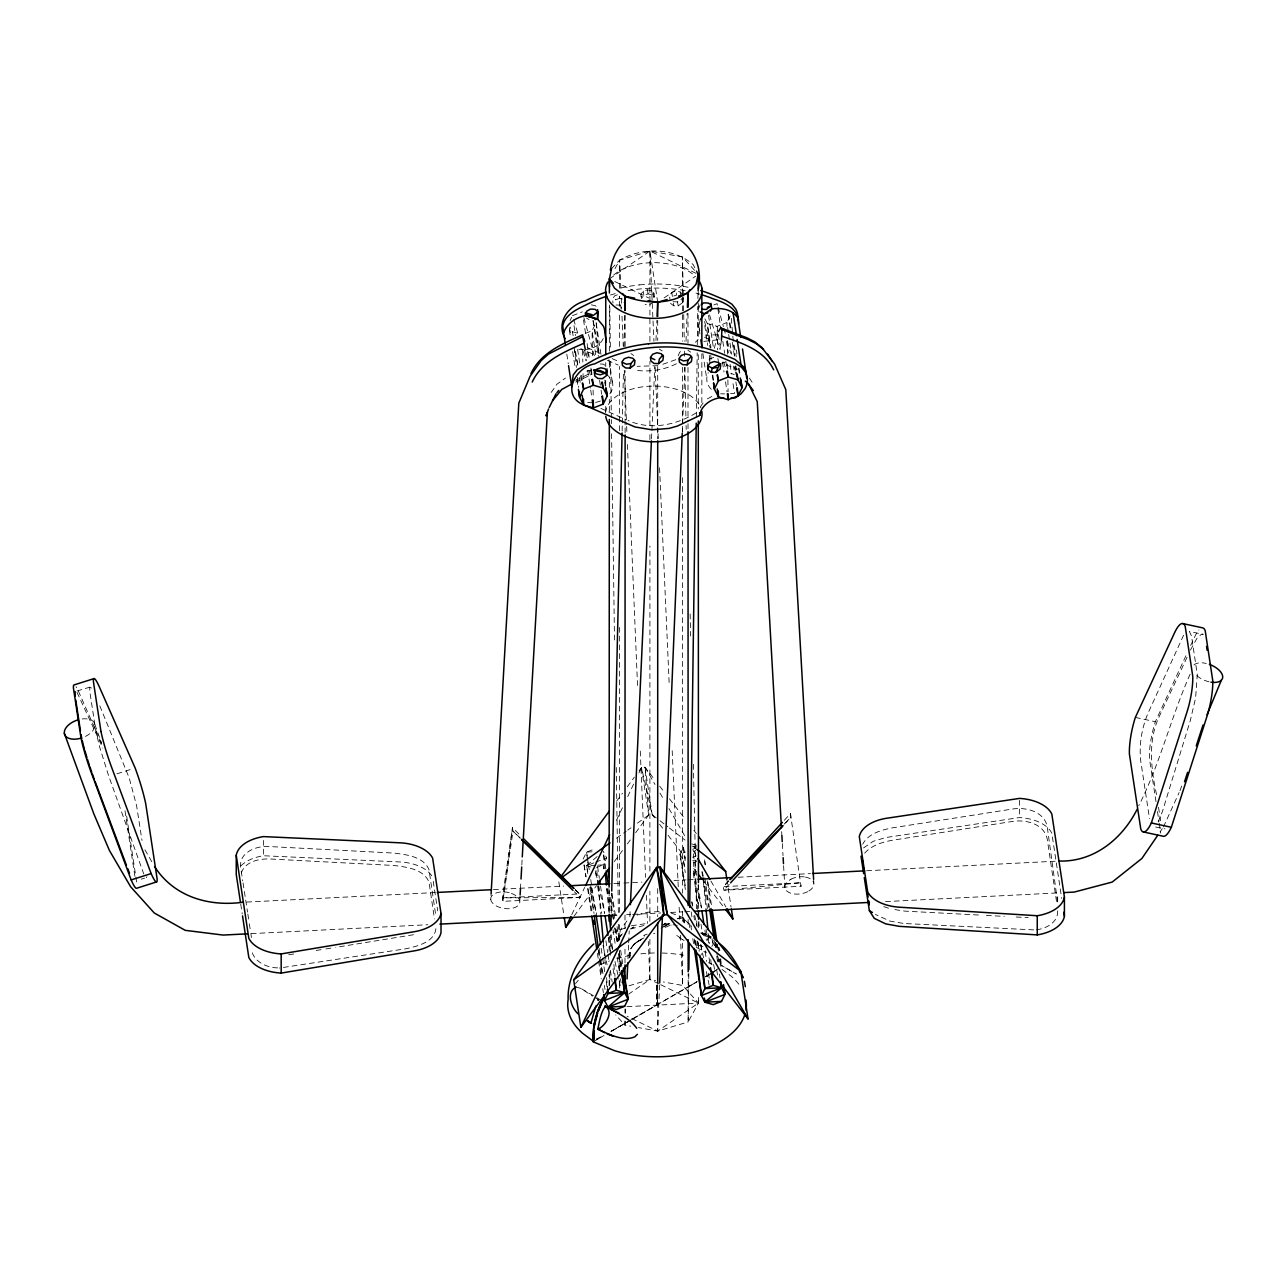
<?xml version="1.0" encoding="UTF-8"?>
<svg xmlns="http://www.w3.org/2000/svg" width="1287" height="1287" viewBox="0 0 1287 1287"><rect width="100%" height="100%" fill="white"/><g stroke="black" fill="none" stroke-linecap="round" stroke-linejoin="round"><path stroke-width="0.75" stroke-dasharray="5 3.75" d="M609.121 985.472L609.121 975.433M609.121 951.35L609.137 935.295M609.137 913.223L609.153 887.113M609.346 411.39L609.346 399.356M609.346 387.307L609.346 377.268M609.362 367.229L609.362 361.213M609.362 351.174L609.378 305.003M619.433 970.591L619.449 950.514M619.449 938.48L619.449 922.425M619.449 912.386L619.546 625.385M619.594 430.711L619.626 366.489M619.626 346.428L619.642 314.318M619.642 306.29L619.642 296.251M619.642 288.224L619.658 260.119C641.94 247.201 673.101 247.329 693.13 264.527L694.835 267.825M624.967 1021.122L624.967 1025.144L630.743 1026.189M624.967 1013.094L624.967 1009.088M624.983 962.901L624.983 946.846M624.983 928.78L624.983 914.719M625.112 432.915L625.112 426.882M625.112 424.871L625.128 370.672M625.144 346.589L625.144 314.462M649.887 939.365L649.887 979.504L628.683 994.095M649.887 921.299L649.887 891.199M649.887 871.122L649.919 546.026M649.919 439.671L649.919 433.639M649.919 425.611L649.919 361.406M649.919 341.328L649.919 303.201M649.919 301.19L649.919 251.029L682.48 256.95L695.607 271.509M656.66 985.472L656.837 1004.986L611.277 1031.096M610.858 1031.514L657.287 1004.68L657.384 984.909M240.621 867.245C238.964 851.721 257.48 845.286 270.141 846.589L393.854 853.072C406.322 854.584 423.439 856.547 429.005 869.626L435.907 916.264M688.818 973.728L688.159 1021.942L657.705 1031.096L638.449 1027.589M689.446 927.509L689.494 923.487M696.315 417.101L697.184 352.799M697.281 344.755L697.795 306.579M697.908 298.536L698.021 290.508M1057.576 901.914L1047.2 826.495C1043.95 811.196 1025.401 806.772 1011.92 809.121L892.036 827.911C881.193 830.147 868.162 833.574 862.708 844.224M1057.641 910.89C1058.268 922.506 1045.704 929.021 1035.617 929.841M609.604 985.456L609.974 969.384M610.279 955.324L610.746 935.231M611.245 913.143L611.695 893.049M622.12 430.984L622.248 424.967M622.297 422.956L623.471 370.72M624.018 346.621L624.742 314.478M659.604 984.989L657.705 1031.096L627.107 1016.28M682.223 433.574L682.544 425.563L682.512 433.558M682.625 423.552L684.925 367.406M686.003 341.345L687.145 313.272M629.391 957.496L630.308 948.986L634.089 944.352M629.97 957.158C628.329 947.859 635.649 941.264 644.111 938.48M625.144 1021.122L624.967 1025.144L615.717 1014.88M625.514 1013.094L625.691 1009.072M627.959 958.879L628.603 944.835M628.683 942.824L629.23 930.774M629.874 916.714L630.244 908.686M651.512 438.851L654.793 366.57M655.968 340.46L656.885 320.383M511.438 893.403A14.575 8.221 8.3 0 1 518.484 905.131A14.688 8.285 8.3 0 1 499.147 907.238A14.559 8.221 8.3 0 1 490.781 899.629L491.119 893.628M519.787 901.029L520.012 897.007M520.463 888.995L520.913 880.984M521.814 864.961L522.152 858.944M629.198 957.93L629.938 950.063M629.777 957.608L630.517 949.742M657.367 1003.78L657.384 1004.616L696.91 981.82M435.907 928.667C434.346 942.213 417.422 946.17 406.274 948.712L279.392 968.049M618.613 941.183L620.318 930.002L626.994 920.881M657.448 1003.973L657.464 985.182M721.444 340.17L720.044 349.517M653.346 297.377L653.893 293.13L651.689 290.798L647.458 289.8L643.227 291.216L640.862 294.417L641.376 298.085M670.527 303.362L673.648 305.759L678.152 305.936L682.512 302.654L683.059 298.407M91.49 688.078L89.736 687.178L89.817 691.634L95.688 730.179L99.421 746.283L108.43 775.192L143.758 873.986M714.365 348.262L718.049 333.156M618.854 940.105L619.16 938.786M699.919 333.912L698.728 326.061L700.257 319.675M1179.97 790.733L1182.608 783.445M241.28 872.972C245.157 861.421 259.347 858.493 270.141 858.992L393.854 865.475C406.322 866.988 423.439 868.966 429.005 882.029L434.459 918.95M700.08 304.987L698.6 308.526L698.31 304.971M1190.105 674.227C1170.945 717.261 1160.15 763.609 1138.77 805.71M678.169 355.791L679.649 352.236L682.142 350.82M1163.448 826.93L1179.133 792.551M1155.983 801.672L1149.42 758.461A33.494 8.237 -77.8 0 1 1155.356 721.717L1187.306 652.782M1190.668 645.527L1194.883 636.454A33.623 8.269 -77.8 0 1 1198.921 629.938M1187.048 657.287L1159.201 716.586C1147.457 741.473 1151.189 769.851 1156.772 795.784M1190.427 650.096L1197.167 637.902L1201.543 634.218L1203.248 634.298L1189.429 631.547L1191.489 635.891L1197.28 674.436L1195.607 697.892L1190.33 720.447L1162.386 811.63L1157.946 822.65M571.75 914.687L584.668 887.435M616.521 820.205L622.554 807.496M627.718 796.589L633.735 783.88M638.915 772.972L641.489 767.519L644.996 767.213L654.777 779.842M570.077 320.624L571.701 317.326M600.949 354.247L596.138 322.522L592.084 330.743L592.535 356.467M730.131 315.942L726.882 322.522L726.962 326.48M583.124 859.072L586.582 852.091L594.9 848.841M603.812 868.805L603.217 864.88L606.66 857.898L603.217 851.254M685.36 889.542L680.003 854.182L683.461 847.2L685.247 858.976M614.993 268.661L619.658 260.119L649.919 251.029L698.23 274.421M657.705 984.925L657.705 1031.096L698.487 1003.04L698.358 997.023L698.487 1003.04L688.159 1021.942L688.159 973.776M711.84 946.412L712.966 944.481M619.723 937.386L621.364 934.571L618.564 937.95L622.441 933.751M707.094 940.475L709.314 936.952L701.817 933.622L709.571 936.437L714.752 941.955M551.254 392.374L556.949 384.218L565.476 378.04M146.316 877.621L146.879 876.704M1183.606 635.199L1147.57 714.253C1141.617 728.925 1138.995 745.109 1140.716 760.874L1149.516 818.564M700.257 407.078L704.295 401.158M1160.054 831.917L1162.322 828.587M622.441 299.034L619.626 298.375L618.999 294.305L614.768 295.737L612.419 298.922L613.03 302.992M653.893 293.13L654.52 297.2L652.3 294.852L648.069 293.87L643.838 295.286L641.489 298.487L640.862 294.417M682.448 294.337L680.228 292.004L675.997 291.007L671.766 292.439L669.417 295.624L670.028 299.694M713.674 357.464L709.443 358.896L707.078 362.081L707.705 366.151M616.602 801.238L622.522 793.21M627.268 786.791L634.378 777.155M639.124 770.736L641.489 767.519L652.203 814.735L654.649 817.888M574.034 916.167L596.541 885.665M614.317 861.598L622.618 850.353M627.364 843.934L630.92 839.124M635.649 832.705L648.696 815.041L644.996 767.213L654.986 784.459M728.683 880.823L723.31 886.663L723.841 890.17L801.045 886.293L790.443 813.609L783.735 820.913M729.214 884.314L723.841 890.17L800.514 882.785L801.045 886.293M785.601 822.956L790.974 817.116L790.443 813.609M611.55 268.661L619.658 260.119L620.833 288.175M728.844 880.984L723.31 886.663L800.514 882.785M784.073 824.211L790.974 817.116M864.639 853.168C871.605 845.414 882.078 842.165 892.036 840.314L1011.92 821.524C1025.401 819.175 1043.95 823.6 1047.2 838.899L1056.788 903.313M661.775 926.511L666.441 922.28L668.934 923.455L664.365 926.222M597.168 856.515L586.582 865.717L587.773 873.583M694.047 851.624L697.071 848.986M635.36 943.291L633.51 944.69L638.4 941.135M616.039 304.987L620.543 305.18L624.887 301.898M653.957 301.448L649.613 304.729L645.109 304.536M673.037 301.689L677.541 301.882L681.885 298.6L682.512 302.654M634.781 943.628L636.808 942.213M707.383 398.873L713.722 395.463M616.489 838.207L626.158 831.257M627.766 830.099L630.984 827.782M637.419 823.149L648.696 815.041L652.203 814.735L658.461 819.562M712.483 972.538L715.636 970.318M714.639 971.09L719.385 967.76M609.394 278.909L649.919 251.029L657.705 302.316M664.189 297.86L694.996 276.657M863.561 847.94L873.197 841.312L885.762 837.531L1019.481 817.567A37.226 21.493 0 0 1 1051.833 833.236L1061.711 898.423M637.821 941.473L640.122 940.073M639.542 940.395L641.94 938.995M688.625 986.614L697.152 981.595M705.662 976.56L713.062 972.2M593.661 1041.473L603.989 1035.488M661.051 928.233L669.465 923.374M636.228 942.551L642.969 938.673M596.524 1039.816L603.426 1035.842M612.033 1030.871L630.984 1019.931M632.705 1018.934L696.364 982.174M706.692 976.222L713.561 972.248M705.517 976.865L708.976 974.87M710.697 973.889L717.583 969.915M641.36 939.333L643.902 937.885M663.915 926.753L670.8 923.101M696.106 412.934C675.981 425.273 650.241 430.453 628.056 420.479M575.707 380.325L591.763 372.586L590.524 365.991M575.691 382.126L591.795 374.372L591.763 372.586M717.213 960.343L718.789 959.603M612.821 932.625L629.729 926.286M630.839 928.571L634.024 927.058L630.63 928.635M596.315 1039.011L601.64 1036.534M675.82 359.668L659.539 365.46M676.431 363.738C663.545 370.27 648.632 372.313 634.411 370.029M677.3 918.838L682.705 917.953L691.65 926.238M665.138 927.396L670.382 925.224L668.355 923.793M572.506 315.685L582.303 311.872M585.553 333.285L592.084 330.743L595.994 356.515M713.835 304.939L717.1 303.668L720.704 327.461M593.886 862.869L586.582 865.717L588.191 873.503M595.704 862.161L606.66 857.898M596.557 867.486L603.217 864.88L603.941 868.838M685.311 885.762L680.003 854.182L685.488 852.042M692.792 849.195L696.444 847.779M692.583 857.271L696.235 855.839M693.436 862.58L696.766 861.293M637.065 915.073L647.039 912.29L660.826 911.502M680.614 917.502L677.879 918.5L683.284 917.615L684.668 924.581M647.216 934.153L643.725 935.408L645.768 936.839M630.646 929.021L644.964 925.24M619.626 298.375L615.395 299.807L614.768 295.737M673.793 296.026L676.624 295.077L675.997 291.007M725.112 362.114L721.637 363.224L737.885 369.337M116.972 773.793L131.515 769.176M76.963 691.022L89.736 687.178M141.184 879.166L144.611 878.136M628.957 985.794L649.887 979.504L655.662 980.549M653.603 933.574L654.777 933.493M703.828 341.393L718.419 339.72M413.513 934.732L335.746 947.377M631.402 925.771L647.892 923.326M288.738 954.761L294.61 953.844M316.168 950.466L324.002 949.227M325.965 948.921L333.8 947.682M586.727 371.123L591.795 370.366M657.834 365.701L637.21 366.312M730.566 393.661L734.507 393.404L732.753 381.853M587.532 860.006L586.582 852.091L592.117 851.801M692.696 846.733L696.396 846.54M595.817 865.25L586.582 865.717L594.9 868.13M597.667 865.17L603.217 864.88M692.696 860.359L696.396 860.183M246.702 902.074L435.296 892.551M493.468 889.607L517.551 888.384M519.546 888.287L563.69 886.067M613.851 883.525L621.878 883.123M623.873 883.027L641.94 882.11M674.034 880.485L686.084 879.874M688.078 879.777L696.106 879.375M738.239 877.251L810.472 873.6M866.65 870.752L1057.238 861.132M251.206 933.638L427.847 924.726M626.56 914.687L630.582 914.478M632.593 914.381L660.681 912.966M670.72 912.451L682.77 911.839M684.781 911.743L690.797 911.437M885.504 901.608L1060.134 892.792M626.978 1006.659L698.487 1003.04L682.641 985.456L663.368 981.949M717.599 334.749L709.121 335.054A23.311 18.967 -8.6 0 0 705.212 336.116M1033.751 929.89L904.841 923.535M720.623 393.822L724.629 393.886M600.257 363.996L603.265 364.124L606.064 365.958M240.926 865.861A37.226 21.493 0 0 1 263.385 855.742L401.094 862.017A37.371 21.573 0 0 1 432.625 877.284M978.442 915.009L904.841 911.132L891.923 909.137M986.389 915.427L1004.294 916.376M1016.231 917.004L1028.168 917.631M277.654 967.888C266.554 967.711 253.764 961.743 251.448 949.886M664.398 923.406L677.268 925.401M902.943 923.326L890.137 921.154L875.433 914.446M662.001 924.114L671.122 925.16M700.595 932.995L709.41 935.681M701.576 933.67L707.094 934.652L711.566 937.097M1155.678 827.01L1165.008 828.876M1135.359 717.406L1155.356 721.717M591.36 304.826L595.591 305.823L597.812 308.156M703.329 935.488L710.987 937.435M670.945 912.966L683.284 917.615M577.413 333.14L572.506 331.724L570.077 327.043M691.779 843.95L696.766 845.398M576.093 987L581.064 988.464L592.438 996.17M703.008 946.572L695.398 944.208M883.751 906.611L888.545 908.204M701.817 933.622L703.12 934.089M730.71 373.262L734.266 374.614M701.769 932.576L707.094 934.652M708.526 962.756L712.097 964.236M704.616 337.403L710.44 339.881M587.258 347.699L601.512 353.957M612.194 358.639L617.535 360.987M580.759 348.648L596.782 355.679M607.464 360.36L618.162 365.058M600.868 408.381L626.463 419.868M614.752 281.515L648.761 297.989M658.896 983.863L649.887 979.504L648.294 941.424M660.698 984.732L698.487 1003.04M676.769 935.488L684.169 940.33M679.311 937.853L686.051 941.585M696.17 947.2L706.273 952.814L705.196 950.031M586.615 318.227L589.012 319.578M581.627 988.818L602.268 1000.9M720.012 964.59L736.341 974.018L721.331 965.347M595.64 997.94L598.954 1000.063M687.901 350.305L690.701 352.155M659.346 349.099L662.162 350.933M630.903 353.603L633.703 355.453M721.991 969.417L731.289 976.286A89.623 51.753 0 0 1 739.575 985.231M660.022 820.768L667.84 826.801M669.401 828.008L685.022 840.073M692.84 846.106L695.977 848.519M682.705 917.953L684.073 922.843M520.221 837.982L512.982 831.145L512.451 827.654L521.01 836.116M575.225 889.832L579.568 893.918L580.099 897.425L502.911 901.35L502.38 897.859L512.451 827.654L502.911 901.35L512.982 831.145L520.109 838.207M575.289 889.703L579.568 893.918L502.38 897.859L580.099 897.425L574.388 891.778M606.579 374.26L611.293 378.957A20.174 16.409 -8.6 0 1 609.443 394.514M709.314 936.952L710.633 938.561M659.668 786.164L664.559 792.47M669.449 798.793L685.344 819.32M693.886 830.388L696.331 833.542M659.539 824.211L663.207 828.941M668.098 835.263L685.199 857.367M693.757 868.435L696.203 871.589M703.539 881.064L724.308 907.914M77.043 692.422L102.783 748.053M749.404 378.056L752.107 382.223M659.974 793.082L663.979 799.967M668.967 808.59L684.941 836.196M692.937 849.983L696.927 856.885M710.907 881.032L725.884 906.901M144.932 849.774L152.847 863.577M717.149 944.063L717.663 945.044M716.569 944.401L717.583 946.363M597.49 999.677L598.053 1000.739M680.003 854.182L683.461 860.826L685.472 870.543M704.89 318.822L707.319 323.52L710.923 347.313M597.956 999.709L598.503 1000.803M716.006 943.468L719.176 950.562M712.419 941.151L715.25 947.168M101.576 743.58L79.199 692.905A33.623 3.716 72.4 0 0 76.013 686.759M99.823 705.887L129.263 778.12L136.599 805.694L142.004 840.491M719.047 948.085L718.629 947.055L720.044 951.35M718.049 947.377L718.854 949.484M94.836 724.517L101.593 742.969M590.604 370.865L591.795 374.372M719.433 949.146L719.755 950.224M709.571 314.993L719.739 348.825M723.696 361.985L725.965 369.514M573.648 319.449L577.606 332.609M583.252 351.399L586.068 360.81M588.899 370.206L591.151 377.718M718.146 307.464L723.374 326.512M723.889 328.426L725.466 334.137M727.557 341.763L730.694 353.185M734.346 366.522L735.392 370.334M583.864 317.583L594.321 355.679M698.728 326.061L699.871 330.727M587.194 351.271L588.4 356.322M586.1 352.863L587.709 359.62M704.6 321.444L710.842 348.278M569.353 327.751L571.138 335.408M574.71 350.74L578.281 366.071M580.501 375.643L581.853 381.386M693.452 871.026L701.415 907.995M706.016 929.391L708.944 943.017M713.561 964.413L715.234 972.2M596.991 877.863L595.318 870.076L596.38 877.943M598.664 885.649L604.536 912.885M609.555 936.228L612.499 949.854M615.009 961.534L618.774 979.037M619.192 980.984L620.447 986.823M691.891 901.64L692.696 905.533M694.707 915.234L697.12 926.897M700.739 944.385L703.555 957.995M706.37 971.605L709.185 985.198M591.006 887.097L596.621 914.301M603.056 945.398L605.871 959.008M606.274 960.939L607.078 964.832M609.089 974.549L610.698 982.319M728.329 314.221L730.855 327.751M734.105 345.141L736.277 356.74M738.448 368.339L739.526 374.147M593.162 320.495L599.308 353.362M604.729 382.352L605.453 386.213M702.284 871.846L703.024 875.803M703.394 877.782L708.88 907.432M715.459 943.001L716.553 948.937M718.017 956.836L719.111 962.773M607.609 888.609L612.001 912.322M612.355 914.301L613.465 920.221M614.929 928.136L617.857 943.95M619.304 951.849L622.232 967.663M125 810.746L135.055 877.509M684.169 918.757L684.636 921.476M683.59 919.095L684.057 921.814M694.272 939.06L695.27 944.98M584.121 865.009L586.116 876.849M588.111 888.69L592.422 914.349M598.391 949.87L602.702 975.53M604.359 985.408L605.019 989.349M241.232 871.138L242.728 880.903M243.034 882.85L247.538 912.113M247.844 914.076L249.051 921.878M249.34 923.825L250.547 931.627M250.852 933.59L251.448 937.483M1158.541 807.319L1160.601 820.784M1157.463 811.502L1158.96 821.331M1159.249 823.294L1160.745 833.107M736.341 350L736.952 353.957M739.06 367.841L740.25 375.772M728.088 314.414L730.196 328.298M732.287 342.181L734.394 356.065M735.907 365.975L736.502 369.948M728.394 332.448L726.882 322.522L717.1 326.351L707.319 323.52L709.893 347.361M728.683 334.427L731.692 354.247M733.493 366.151L734.105 370.109M735.907 382.014L736.502 385.987M726.624 341.425L728.378 352.976M730.131 364.527L731.579 374.147M722.811 341.328L724.613 353.233M725.82 361.164L727.01 369.096M720.414 348.15L717.1 326.351L717.551 349.855M722.506 362.033L724.018 371.943M725.514 381.869L727.01 391.779M717.905 358.462L718.516 362.532M708.526 315.412L713.32 347.136M704.761 325.611L707.77 345.447M709.266 355.357L710.183 361.309M712.274 375.193L713.175 381.129M709.443 358.896L710.054 362.966M702.895 353.523L706.756 379.038M680.228 292.004L680.855 296.074M677.541 301.882L678.152 305.936M671.766 292.439L672.393 296.493M673.246 303.04L673.648 305.759M651.689 290.798L652.3 294.852M647.458 289.8L648.069 293.87M643.227 291.216L643.838 295.286M726.865 879.359L731.064 907.078M620.543 305.18L621.154 309.234M705.324 864.784L704.439 858.896L705.131 864.88M708.011 882.448L711.872 907.978M717.824 947.264L718.419 951.19M719.61 959.04L720.205 962.966M704.858 877.782L709.314 907.238M714.671 942.583L715.572 948.471M716.762 956.321L717.647 962.226M719.433 974.002L720.028 977.927M701.882 871.766L702.477 875.707M702.766 877.67L707.528 909.089M712.001 938.545L713.191 946.395M716.762 969.964L717.647 975.852M693.259 853.764L696.54 875.369M698.021 885.183L701.592 908.751M704.874 930.356L706.354 940.17M709.04 957.85L710.231 965.7M693.259 873.053L698.616 908.397M700.997 924.114L702.493 933.928M705.163 951.608L706.66 961.421M708.445 973.213L709.33 979.101M691.795 902.187L692.39 906.112M693.87 915.926L694.465 919.851M697.747 941.457L699.227 951.27M608.96 359.684L612.821 385.183M683.461 860.826L685.247 872.618M691.199 911.888L692.084 917.776M695.656 941.344L696.846 949.195M690.717 924.886L691.618 930.774M692.808 938.625L693.693 944.529M604.842 380.019L605.759 385.971M592.985 320.656L598.391 356.338M599.597 380.308L600.804 388.24M601.093 390.218L601.705 394.192M583.494 319.803L585.907 335.666M587.113 343.597L589.51 359.459M591.006 369.369L591.907 375.321M584.7 350.418L586.196 360.328M587.709 370.254L590.411 388.095M590.717 390.074L591.907 398.005M644.996 767.213L652.203 814.735M641.489 767.519L648.696 815.041M574.018 325.611L575.514 335.521M577.622 349.404L580.019 365.267M581.531 375.177L582.432 381.129M573.117 335.698L572.506 331.724L572.94 335.698M575.514 351.56L577.622 365.444M579.423 377.332L580.63 385.263M569.369 329.858L570.559 337.789M572.667 351.673L575.064 367.535M576.882 379.44L578.072 387.371M566.795 354.086L568.259 363.706M612.017 893.242L615.894 918.773M617.084 926.624L619.16 940.379M620.656 950.192L622.731 963.931M605.887 868.918L603.506 853.217L604.906 869.111M608.864 888.561L612.435 912.129M612.741 914.092L613.626 919.98M614.816 927.83L617.197 943.548M618.693 953.361L621.074 969.079M606.788 888.448L610.649 913.979M613.03 929.697L615.411 945.398M617.197 957.19L619.288 970.929M620.479 978.78L621.074 982.705M597.57 866.521L599.356 878.297M600.546 886.148L604.713 913.641M608.284 937.209L610.376 950.964M613.046 968.628L614.237 976.495M597.57 885.81L601.737 913.303M605.904 940.797L607.689 952.573M607.995 954.536L609.185 962.386M610.376 970.253L612.162 982.029M586.582 852.091L587.178 856.016M587.467 857.979L589.253 869.755M590.749 879.584L595.801 912.966M601.158 948.31L602.348 956.177M602.654 958.139L604.729 971.878M606.225 981.708L607.11 987.596M589.848 887.322L593.725 912.853M599.082 948.197L600.562 958.027M600.868 959.989L603.249 975.691M584.025 864.977L585.81 876.753M587.596 888.545L591.457 914.06M597.409 953.345L598.31 959.233M598.6 961.196L601.286 978.876M602.766 988.689L603.362 992.615M558.831 881.852L563.931 915.524M433.22 881.241L437.709 910.874M240.733 904.069L242.229 913.947M126.657 816.151L135.585 875.096M135.875 877.058L137.065 884.909M695.253 940.443L695.704 943.5M698.165 303.201L698.664 306.869M707.239 880.742L710.681 906.498M715.443 942.164L716.505 950.096M716.762 952.074L718.082 961.984M611.422 893.564L613.802 911.389M614.06 913.384L614.864 919.32M616.183 929.23L617.776 941.119M619.353 953.007L621.203 966.875M683.461 847.2L685.376 863.014M694.723 940.186L695.447 946.122M587.773 861.984L588.738 869.899M590.653 885.729L594.015 913.416M598.568 951.013L601.673 976.736M710.746 355.292L711.164 359.266M712.885 375.16L713.529 381.129M574.227 347.619L576.367 367.487M577.445 377.413L578.506 387.355M656.74 985.15L656.756 1004.23M702.525 872.168L703.281 880.115M703.458 882.094L706.08 909.893M708.333 933.718L709.266 943.644M710.762 959.523L711.518 967.47M606.772 888.979L609.024 912.805M611.084 934.635L612.387 948.535M613.883 964.43L615.009 976.334M693.387 861.775L697.699 909.33M698.777 921.219L699.501 929.15M700.932 944.996L701.833 954.906M596.878 870.639L597.586 878.554M598.31 886.486L600.82 914.22M603.33 941.971L605.678 967.727M606.563 977.637L607.641 989.526M731.289 318.291L732.657 334.202M732.834 336.197L734.555 356.097M735.424 366.039L735.762 370.029M596.138 322.522L598.889 354.359M656.708 1004.777L656.756 1004.021M813.609 879.294L813.834 883.316A14.575 8.478 -8.4 0 1 807.689 891.666M781.659 831.627L781.885 835.633M782.351 843.628L783.027 855.63M783.59 865.636L784.845 887.628M649.919 251.029L653.941 341.328M655.115 367.406L657.963 431.628M658.059 433.622L658.333 439.655M659.571 467.744L669.224 684.459M672.184 750.675L678.265 887.129M679.15 907.206L679.681 919.24M680.405 935.295L682.641 985.456L682.625 939.301M621.251 298.198L621.669 308.22M622.007 316.232L623.278 346.283M624.292 370.334L626.56 424.437M626.64 426.447L626.898 432.448M627.396 444.482L637.596 686.936M640.282 751.061L645.591 877.3M646.347 895.334L647.538 923.39M720.961 966.65L720.833 961.405M720.8 958.767L720.977 966.103M720.205 959.088L720.302 962.773M720.205 959.764L720.286 963.706M683.3 295.061L682.48 256.95L682.48 295.077M683.333 297.056L684.282 341.184M684.491 351.206L684.668 359.234M684.845 367.262L685.923 417.406M686.1 425.418L686.18 429.44M690.138 613.947L690.62 636.019M693.371 764.365L696.476 908.783M696.734 920.816L696.862 926.833M697.152 940.861L697.329 948.889M582.593 350.225L582.818 361.985M583.043 373.745L583.188 381.579M727.187 340.347L727.428 354.198M727.605 364.092L727.702 370.029M727.879 379.922L728.088 391.795M593.114 390.106L593.243 398.021M609.781 307.062L610.392 349.292M610.553 361.341L611.357 417.648M611.389 419.659L611.438 423.68M611.582 433.735L614.543 642.824M616.296 767.486L618.387 914.253M618.516 924.307L618.741 940.395M618.95 954.471L619.208 972.57M698.246 290.492L698.246 294.498M698.246 306.547L698.246 320.592M698.246 322.603L698.262 338.658M698.262 354.713L698.278 408.912M698.455 884.619L698.455 908.702M698.471 922.747L698.471 928.78M698.471 942.824L698.471 950.852M687.982 313.288L687.982 343.404M687.998 367.503L687.998 421.702M688.014 423.713L688.014 429.729M688.143 919.562L688.143 927.589M682.48 297.088L682.496 341.232M682.496 367.326L682.512 423.52M682.528 477.702L682.609 893.146M682.625 911.196L682.625 921.235M1057.673 896.766L1057.673 903.86M1019.481 800.321L1019.481 817.567M701.849 353.764L701.849 403.523M657.705 320.383L657.705 340.46M657.705 366.57L657.705 438.835M657.705 888.561L657.705 916.666M605.743 362.596L605.743 366.586M605.743 380.518L605.743 386.486M605.743 406.386L605.743 412.371M263.385 840.427L263.385 855.742M603.265 338.594A20.174 16.409 -8.6 0 1 584.7 349.694M582.738 349.71A20.174 16.409 -8.6 0 1 578.844 349.276M685.151 290.637A131.371 106.853 -8.6 0 0 640.186 288.948A129.118 105.019 -8.6 0 0 625.192 291.264M696.01 293.082A131.371 106.853 -8.6 0 1 699.597 294.079M639.575 284.877A131.371 106.853 -8.6 0 1 690.009 287.693M620.881 287.998A129.118 105.019 -8.6 0 1 639.575 284.894M610.456 295.013A129.118 105.019 -8.6 0 1 617.792 292.969M695.366 342.262A23.311 18.967 -8.6 0 1 698.23 339.768M711.325 389.269A20.174 16.409 -8.6 0 1 708.284 372.651M600.418 401.029A20.174 16.409 -8.6 0 1 594.674 402.493M592.728 402.67A20.174 16.409 -8.6 0 1 585.038 401.817M605.614 412.725A48.23 27.847 0 0 1 649.597 386.18A48.23 27.847 0 0 1 700.9 407.915M613.626 275.096A48.23 27.847 0 0 1 695.463 276.48M490.781 899.629A14.559 8.221 8.3 0 1 496.927 892.711A14.688 8.285 8.3 0 1 511.422 893.307M805.485 877.123A14.575 8.478 -8.4 0 1 813.834 883.316M807.689 891.666A14.688 8.542 -8.4 0 1 787.419 891.537A14.559 8.478 -8.4 0 1 790.99 879.278M790.974 879.182A14.688 8.542 -8.4 0 1 805.469 877.026M82.191 718.966A15.943 9.154 -20.2 0 1 94.868 724.774A15.943 9.154 -20.2 0 1 84.105 737.033M1209.024 681.788A15.943 8.333 22.5 0 1 1195.333 674.147M1193.95 664.977A15.943 8.333 22.5 0 1 1206.257 663.432M575.53 983.574A89.623 51.753 0 0 1 578.297 980.308M600.482 964.703A89.623 51.753 0 0 1 609.394 960.987M616.827 958.542A89.623 51.753 0 0 1 631.322 955.179M640.829 953.844A89.623 51.753 0 0 1 654.407 952.975M662.242 953.023A89.623 51.753 0 0 1 683.365 955.179M715.395 942.599A72.86 42.037 -60.2 0 1 715.974 943.516M619.433 980.63L619.433 988.657L619.32 980.614"/><path stroke-width="1.5" d="M609.137 921.251L609.137 915.218M609.153 887.113L609.33 419.417M609.378 292.969L609.394 278.909L611.55 268.661M624.967 978.973L624.983 964.912M624.983 910.713L625.112 434.909M625.144 310.44L625.144 296.396L622.522 293.484M688.867 969.706L689.221 943.58M689.703 907.415L696.235 423.133M698.021 290.508C711.647 227.654 620.591 204.778 610.376 270.206M593.95 1030.662L593.725 1040.105M610.971 925.192L611.196 915.154M611.743 891.038L622.071 432.995M624.838 310.457L625.144 296.396L614.51 288.159L609.394 278.909L609.507 286.953M593.902 1032.013L593.661 1041.473L582.818 1033.445A89.623 51.753 0 0 1 568.146 999.629C567.261 978.2 578.49 958.155 593.886 943.934M593.146 1040.443L593.838 1025.482L597.522 1011.872A72.86 42.069 -60 0 1 600.579 1004.23L603.957 997.425M659.684 982.978L662.483 914.8M664.205 872.699L682.223 433.574M687.403 307.255L687.966 293.227L689.832 289.8M627.059 978.957L627.783 962.901M630.421 904.664L651.431 440.862M657.062 316.377L657.705 302.316L667.165 299.469M491.119 893.628L518.806 403.169L530.019 376.399L541.071 360.698L548.503 354.07L582.738 336.599L582.705 334.813C562.902 343.532 540.62 352.654 530.952 373.648M520.125 895.012L520.463 888.995M521.026 878.989L521.702 866.971M522.265 856.949L547.377 412.21L546.09 415.798L548.584 408.976M721.444 340.17L721.894 329.569L720.656 327.847L718.532 331.531M606.29 342.02L604.793 332.207A20.174 16.409 -8.6 0 0 603.265 325.981L597.522 319.047L597.618 309.572M606.788 375.37L607.351 371.106L605.131 368.774L600.9 367.776L596.669 369.208L594.321 372.393L594.819 376.061L597.94 378.458L602.445 378.651L606.788 375.37L605.389 373.085L600.418 370.592L593.484 370.125L605.389 373.085L607.046 368.919M711.003 303.33L710.633 306.161L706.29 309.443L701.785 309.266M75.145 691.569L75.161 696.042M607.03 1033.815L613.079 1036.067L597.795 1029.198C599.404 1021.878 600.981 1011.18 605.582 1006.321M630.083 368.13L634.427 364.848L634.99 360.601L632.786 358.269L628.539 357.271L624.308 358.687L621.959 361.888L622.458 365.54L625.579 367.937L630.083 368.13L630.903 363.577L634.298 359.62M658.526 363.61L662.885 360.344L663.432 356.081L661.228 353.748L656.997 352.751L652.766 354.182L650.402 357.368L650.916 361.036L654.021 363.433L658.526 363.61L659.346 359.073L662.741 355.115M687.081 364.832L691.425 361.55L691.988 357.303L689.768 354.955L685.537 353.973L681.306 355.389L678.957 358.59L679.456 362.242L682.577 364.639L687.081 364.832L687.901 360.28L691.296 356.322M594.24 1026.559L597.538 1013.4M731.096 397.86L735.07 398.005L741.039 393.838L745.044 388.738A24.887 20.254 -8.6 0 0 745.302 371.927L741.441 367.165L735.601 363.465L722.409 357.866A131.371 106.853 -8.6 0 0 649.115 347.828A129.118 105.019 -8.6 0 0 594.723 363.867C575.949 366.892 560.73 394.321 582.561 404.408L635.006 426.946L651.882 429.81L669.079 428.41L677.412 426.061L699.983 415.379L700.884 411.148A23.311 18.951 -8.6 0 1 718.661 398.005L723.744 397.828M696.54 271.123L698.23 274.421L696.09 284.041C680.099 305.502 648.181 304.955 625.144 296.396L634.716 298.134M587.145 1020.945L590.926 1023.117L595.849 1006.016M595.27 1020.832L594.932 1022.296A35.312 20.383 -60 0 0 594.417 1025.16M711.325 372.216L712.274 368.098L719.9 363.771L715.829 372.393L711.325 372.216L708.204 369.819L707.593 365.749L712.274 368.098L717.342 367.567M595.64 1019.336L597.554 1013.126M1151.35 822.972L1186.984 712.033A33.623 8.269 -77.8 0 0 1192.759 676.222L1185.214 626.447A33.623 8.269 -77.8 0 0 1174.87 632.126L1135.359 717.406A33.494 8.237 -77.8 0 0 1129.423 754.15L1140.732 828.796A33.494 8.237 -77.8 0 0 1151.35 822.972L1171.347 827.284L1206.981 716.344A33.623 8.269 -77.8 0 0 1212.756 680.55L1205.211 630.775A33.623 8.269 -77.8 0 0 1202.685 627.863L1182.689 623.552M1184.523 781.788L1187.595 772.329M1196.25 745.833L1203.039 724.999M549.195 407.496L556 393.838M1206.981 714.832L1221.331 680.244M603.12 999.709L598.101 1011.55A72.86 42.069 -60 0 1 601.158 1003.892L604.536 997.087M564.237 917.502L565.733 927.396L570.897 916.505M585.537 885.617L609.636 834.748M580.871 1027.348L656.643 867.47L660.151 867.165L740.813 971.395L748.02 1018.918L667.342 914.687L656.643 867.47L573.68 979.825L580.871 1027.348L663.835 914.993L660.151 867.165L748.02 1018.918M623.326 967.872L628.088 999.291L624.645 1006.273L616.328 1009.523L608.011 1007.126L604.552 1000.482L608.011 993.484L607.641 989.526M723.487 984.571L724.967 994.401L721.524 1001.383L713.207 1004.632L704.89 1002.219L701.431 995.575L704.89 988.593L702.187 958.863M565.331 344.466L563.577 332.915C566.891 323.407 575.675 317.632 585.231 315.653L597.522 319.047L598.069 311.695L594.948 309.298L590.443 309.105L586.695 311.229L585.231 315.653L597.522 319.047L594.851 319.53M604.327 997.007C596.46 1010.552 592.31 1026.109 593.082 1041.794L614.51 1050.675A89.623 51.753 0 0 0 745.125 1013.722M532.223 382.046C541.891 361.052 564.189 351.93 583.976 343.211L582.738 336.599M552.525 400.772L561.775 389.43L572.104 383.848M710.344 311.148L711.808 308.816L711.148 304.89L708.333 303.056L703.828 302.863L701.335 304.279M1137.145 809.266C1122.248 839.044 1093.709 862.097 1059.249 861.035M1157.785 835.231L1141.907 858.445L1112.209 882.062L1074.178 892.084L1064.14 892.583M700.257 319.675L704.616 313.738L711.808 308.816C721.347 307.77 732.48 309.105 737.837 318.146L740.749 337.403M560.907 876.672L609.491 810.858M565.733 927.396L572.844 917.776M597.731 884.072L609.588 868.017M597.795 1029.198C605.533 1026.157 614.285 1011.759 605.196 1006.177M556.917 392.696L558.767 390.395M730.035 879.359L782.399 822.377M730.566 882.85L782.914 825.868M730.228 879.568L782.689 825.627M637.338 1034.33L634.797 1036.839C625.852 1040.684 616.505 1036.92 607.914 1034.137M624.645 1006.273L608.011 1007.126L624.645 992.647L621.734 970.848M721.524 1001.383L704.89 1002.219L704.295 998.294L704.89 1002.219L721.524 987.756L720.72 981.804M597.248 312.419L592.905 315.701L588.4 315.508L585.279 313.111L586.164 316.522M715.829 372.393L720.173 369.112L720.736 364.865L718.516 362.532L714.285 361.534L710.054 362.966L707.705 366.151L708.204 369.819M561.743 877.557L610.054 842.84M573.68 979.825L663.835 914.993L667.342 914.687L740.813 971.395M707.319 307.48L710.585 306.209M607.416 989.558L608.011 993.484L616.328 990.234L624.645 992.647L628.088 999.291L608.011 1007.126M603.667 994.578L604.552 1000.482L624.645 992.647L621.364 971.041M699.822 955.211L704.89 988.593L713.207 985.343L721.524 987.756L724.967 994.401L704.89 1002.219M694.288 948.455L701.431 995.575L721.524 987.756L720.623 981.852M605.389 373.085L600.289 374.807L596.058 373.809L594.337 371.348M93.903 678.635L73.906 684.974A33.623 3.716 72.4 0 0 73.423 688.03L80.968 737.805A33.623 3.716 72.4 0 0 91.313 772.795L131.145 879.922A33.478 3.716 72.4 0 0 136.551 888.271L156.547 881.933M131.145 879.922L151.142 873.583A33.478 3.7 72.4 0 0 157.078 878.571L145.753 803.925A33.478 3.716 72.4 0 0 135.151 768.017L99.212 686.566A33.623 3.716 72.4 0 0 93.42 681.692L100.965 731.483M590.926 1023.117L587.58 1020.881L591.505 1023.326M678.506 296.058L687.966 293.227L687.982 307.271M707.93 312.789L704.616 313.738L700.08 311.921M576.093 987C565.685 992.052 571.267 1008.059 578.346 1014.124M236.245 855.276L248.809 938.239A37.226 21.493 0 0 0 281.177 953.924L414.559 931.659A37.371 21.573 0 0 0 441.007 913.464L432.625 858.123A37.371 21.573 0 0 0 401.094 842.856L263.385 836.598A37.226 21.493 0 0 0 236.245 855.276L236.245 874.436L240.428 902.09M242.535 915.91L248.809 957.399A37.226 21.493 0 0 0 281.177 973.085L414.559 950.82A37.371 21.573 0 0 0 441.007 932.625L441.007 913.464M630.903 363.577L626.399 364.221L622.651 362.484M687.901 360.28L683.397 360.923L679.649 359.186M242.68 902.267C208.671 906.868 173.809 896.685 154.569 866.585M437.29 892.438L491.457 889.703M569.707 885.762L609.829 883.735M698.117 879.278L732.223 877.541M812.467 873.487L864.639 870.865M247.201 933.847L223.101 935.07L185.231 930.34L154.247 912.982L130.679 886.791L109.443 850.53L93.726 813.577L64.35 733.429A15.943 9.154 -20.2 0 1 78.201 719.803M439.897 924.114L616.521 915.186M694.803 911.244L869.433 902.412M608.011 993.484L624.645 992.647M704.89 988.593L721.524 987.756M1064.413 897.055A37.226 21.493 0 0 1 1037.258 915.733L899.211 907.19A37.371 21.573 0 0 1 867.679 891.907L859.298 836.582A37.371 21.573 0 0 1 885.762 818.387L1019.481 798.407A37.226 21.493 0 0 1 1051.833 814.076L1064.413 897.055L1064.413 916.215A37.226 21.493 0 0 1 1037.258 934.893L899.211 926.334L885.713 923.889L874.227 918.307L869.368 910.649L864.285 877.573M648.133 300.579L657.705 302.316L657.705 316.377M1143.516 831.997L1163.512 836.309A33.494 8.237 -77.8 0 0 1171.347 827.284M585.553 312.821L592.084 314.704M604.793 1006.08C615.99 1012.547 628.957 1017.357 636.727 1028.265M720.656 327.847L746.669 337.741L754.584 341.715L761.727 347.377L774.597 364.044L785.81 389.671L813.609 879.294M721.894 329.569L747.988 339.495L756.129 343.581L763.561 349.469M721.927 336.245C741.457 342.889 763.947 349.726 773.664 369.852M598.101 1029.15L604.713 1032.753M619.304 1013.303L611.003 1009.298M651.093 357.963L654.842 359.7M598.616 1028.458L599.613 1028.924M869.368 910.649L872.457 912.515M718.983 943.371C729.793 950.498 740.17 969.127 743.162 977.734M697.538 849.726L725.675 871.444L726.865 879.359M745.302 381.161L747.683 383.043M521.669 839.333L573.777 888.464M523.873 838.931L573.857 888.287M521.541 839.607L572.956 890.379M609.394 278.909L613.336 283.285M746.782 381.998L753.378 390.621M698.777 836.695L725.675 871.444M698.648 874.742L702.316 879.488M725.53 909.491L732.866 918.966L731.37 909.072M741.972 975.932L742.84 977.267M767.631 354.118L772.393 361.454M748.632 384.121L757.255 401.608L781.434 827.621M697.924 858.606L709.909 879.294M726.882 908.622L732.866 918.966M739.414 971.556L740.057 972.715M127.751 868.645L129.553 873.213M95.029 781.306L126.448 865.266M151.142 873.583L111.309 766.457A33.623 3.716 72.4 0 1 100.981 731.483M92.407 774.082L94.337 779.439M89.897 766.762L91.763 772.297M565.234 338.754C555.646 322.281 568.661 305.405 585.183 300.917A129.118 105.019 -8.6 0 1 606.209 292.101M87.532 759.427L89.27 764.912M726.528 371.396L728.217 377.027L737.998 379.858L742.052 387.677L737.998 395.897L728.217 399.71L718.436 396.879L714.382 389.06L713.481 383.124M591.714 379.601L593.42 385.247L603.201 388.063L607.255 395.881L603.201 404.102L593.42 407.915L583.638 405.099L579.584 397.281L578.378 389.35M84.894 750.659L86.953 757.609M735.907 372.233L737.998 379.858L737.097 373.906M601.64 382.352L603.201 388.063L602.3 382.11M83.607 745.913L84.459 749.082M583.896 338.336L584.732 341.473M82.288 740.717L83.172 744.336M717.1 375.096L718.436 380.839L714.382 389.06L713.738 383.108M582.287 383.301L583.638 389.06L579.584 397.281L578.941 391.312M583.976 343.211L585.247 349.002M81.033 734.587L81.853 738.915M740.25 378.008L742.052 387.677L740.862 379.745M605.807 388.143L607.255 395.881L606.048 387.95M723.873 988.464L724.967 994.401M623.696 975.562L628.088 999.291M744.385 981.305L745.334 986.727M593.42 920.269L594.079 924.211M862.387 860.134L862.998 864.027M863.593 867.905L864.204 871.798M867.518 893.162L868.13 897.055M868.725 900.932L869.336 904.825M861.003 856.177L863.69 873.68M1063.818 912.258L1064.413 916.215M742.502 348.954L746.717 378.024M733.043 312.677L736.55 335.65M737.145 339.478L740.942 364.382L745.993 372.056L744.69 367.857L734.99 359.411L721.798 353.796A131.371 106.853 -8.6 0 0 648.503 343.774M736.808 387.966L737.998 395.897L737.306 387.934M727.316 371.074L728.217 377.027L718.436 380.839L717.535 374.887M727.316 393.758L728.217 399.71L728.12 393.774M717.229 388.947L718.436 396.879L718.323 391.007M700.804 339.8L701.994 347.651M699.565 412.677L699.983 415.379M712.178 909.941L716.939 941.376M709.62 909.201L714.076 938.657M701.898 910.713L703.973 924.468M710.521 967.663L713.207 985.343L711.888 971.444M601.994 396.171L603.201 404.102L602.509 396.139M592.519 379.295L593.42 385.247L583.638 389.06L582.738 383.108M592.213 399.984L593.42 407.915L593.275 400M660.151 867.165L667.342 914.687M656.643 867.47L663.835 914.993M582.126 395.173L583.638 405.099L583.526 399.211M568.548 365.637L571.75 386.808L573.182 374.951L577.3 369.723L594.111 359.813A129.118 105.019 -8.6 0 1 648.503 343.79M608.445 869.674L609.346 875.562M606.193 870.881L608.268 884.636M599.662 880.26L600.257 884.185M605.019 915.604L607.995 935.247M614.543 978.458L616.328 990.234L615.202 978.329M596.106 914.928L600.562 944.385M591.763 916.038L596.814 949.42M75.74 699.903L80.438 730.743M1206.53 646.38L1207.109 650.225M710.939 908.477L715.17 940.186M608.252 869.787L609.314 877.702M695.913 950.079L701.431 995.575M594.256 915.395L598.085 947.055M603.844 994.545L604.552 1000.482M738.545 324.131C739.816 309.475 725.273 302.622 713.497 298.97A131.371 106.853 -8.6 0 0 701.367 294.626M563.577 332.915L562.741 325.804C565.186 314.607 576.512 309.556 585.794 304.987A129.118 105.019 -8.6 0 1 606.837 296.171M706.08 909.893L707.963 929.745M605.276 873.085L606.402 885.006M609.201 914.784L610.714 930.662M698.246 915.282L698.6 919.24M597.763 880.549L598.133 884.507M600.997 916.215L603.33 941.971M781.885 835.633L782.239 841.634M783.139 857.625L783.477 863.625M698.23 274.421L698.246 288.481M698.294 420.946L698.455 882.609M698.455 910.713L698.455 916.73M688.014 431.74L688.143 905.517M688.143 939.639L688.159 971.765M1037.258 915.733L1037.258 934.893M701.849 288.079L701.849 347.796M657.705 440.846L657.705 868.484M657.705 922.682L657.705 982.914M605.743 292.937L605.743 354.649M281.177 953.924L281.177 973.085M737.564 320.157A24.887 20.254 -8.6 0 0 735.762 308.977L731.901 304.199L726.061 300.514L712.869 294.916A131.371 106.853 -8.6 0 0 700.755 290.556M701.849 411.486A48.23 27.847 0 0 1 658.011 441.666A48.23 27.847 0 0 1 605.743 416.344M699.114 280.968A48.23 27.847 0 0 1 654.874 318.356A48.23 27.847 0 0 1 607.802 282.143M80.984 738.159A15.943 9.154 -20.2 0 1 64.35 733.445M1209.378 664.365A15.943 8.333 22.5 0 1 1222.698 676.495A15.943 8.333 22.5 0 1 1210.938 682.158M745.961 999.967A89.623 51.753 0 0 1 745.961 1010.102"/></g></svg>
